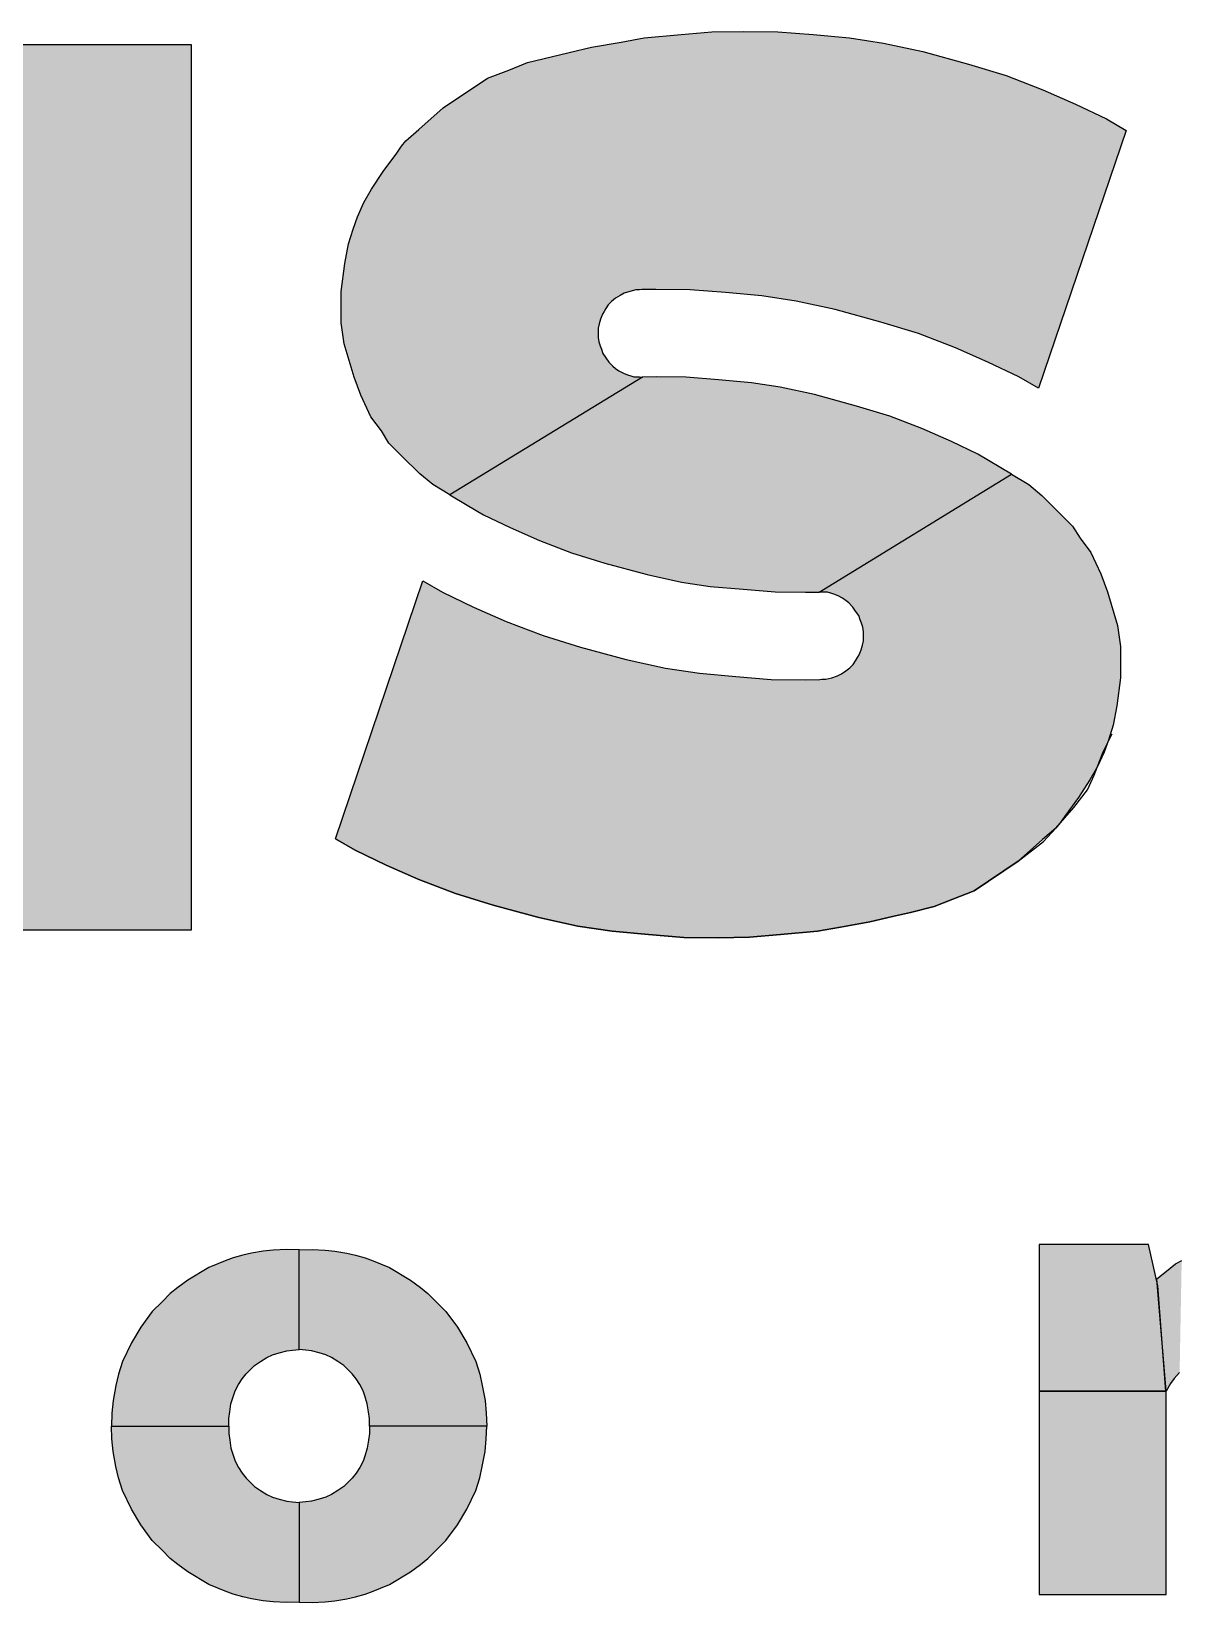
# Model space of a CAD drawing. Extents: x 0 to 95, y 0 to 59.4.
# Drawn here: x 92.5 to 93.128, y 7.752 to 8.614 of the extents above; entities that cross this region are included whole.
import ezdxf

# ---------------------------------------------------------------- set-up
doc = ezdxf.new("R2010")
doc.units = 0
doc.header["$MEASUREMENT"] = 0
doc.layers.add('15', color=8, linetype='CONTINUOUS')
doc.layers.add('16', color=10, linetype='CONTINUOUS')

msp = doc.modelspace()

# ---------------------------------------------------------------- linework, layer by layer
at = {"layer": '15', "linetype": 'Continuous'}
for points in [[(93.11741, 7.925548), (93.112293, 7.948172), (93.052404, 7.948172), (93.052404, 7.867772), (93.121893, 7.867772), (93.117387, 7.92552)], [(92.607981, 7.848587), (92.607981, 7.852726), (92.608534, 7.85638), (92.609196, 7.860681), (92.610533, 7.865187), (92.611558, 7.867856), (92.613268, 7.871306), (92.615264, 7.874402), (92.617472, 7.877196), (92.619707, 7.879432), (92.622109, 7.881834), (92.625345, 7.884002), (92.628923, 7.886179), (92.631951, 7.887538), (92.63562, 7.888739), (92.639824, 7.889874), (92.642893, 7.890207), (92.646583, 7.890517), (92.646585, 7.945308), (92.639391, 7.945443), (92.63234, 7.945041), (92.62693, 7.944413), (92.620422, 7.943426), (92.61568, 7.942323), (92.610441, 7.940779), (92.60603, 7.939235), (92.601949, 7.937526), (92.597097, 7.935486), (92.58557, 7.928569), (92.580082, 7.924615), (92.575937, 7.9213), (92.571386, 7.916749), (92.566067, 7.91143), (92.559834, 7.902738), (92.554643, 7.894243), (92.549765, 7.884016), (92.547563, 7.877094), (92.546147, 7.870801), (92.544548, 7.862526), (92.543944, 7.85554), (92.543617, 7.848587), (92.607981, 7.848587)], [(92.685184, 7.848587), (92.685184, 7.852726), (92.684632, 7.85638), (92.68397, 7.860681), (92.682633, 7.865187), (92.681608, 7.867856), (92.679897, 7.871306), (92.677902, 7.874402), (92.675694, 7.877196), (92.673459, 7.879432), (92.671057, 7.881834), (92.667821, 7.884002), (92.664242, 7.886179), (92.661215, 7.887538), (92.657546, 7.888739), (92.653342, 7.889874), (92.650273, 7.890207), (92.646583, 7.890517), (92.646581, 7.945308), (92.653775, 7.945443), (92.660826, 7.945041), (92.666236, 7.944413), (92.672744, 7.943426), (92.677486, 7.942323), (92.682724, 7.940779), (92.687136, 7.939235), (92.691216, 7.937526), (92.696069, 7.935486), (92.707596, 7.928569), (92.713084, 7.924615), (92.717229, 7.9213), (92.72178, 7.916749), (92.727099, 7.91143), (92.733331, 7.902738), (92.738523, 7.894243), (92.7434, 7.884016), (92.745603, 7.877094), (92.747019, 7.870801), (92.748618, 7.862526), (92.749222, 7.85554), (92.749549, 7.848587), (92.685184, 7.848587)], [(93.122004, 7.867772), (93.116981, 7.929286), (93.120343, 7.932052), (93.124151, 7.935193), (93.127101, 7.937478), (93.130528, 7.939381)], [(93.129407, 7.877845), (93.126493, 7.874577), (93.124491, 7.871931), (93.122004, 7.867772)], [(93.122004, 7.867772), (93.052404, 7.867772), (93.052404, 7.756172), (93.122004, 7.756172), (93.122004, 7.867772)], [(92.607981, 7.848587), (92.607981, 7.844447), (92.608534, 7.840793), (92.609196, 7.836492), (92.610533, 7.831987), (92.611558, 7.829317), (92.613268, 7.825868), (92.615264, 7.822771), (92.617472, 7.819977), (92.619707, 7.817742), (92.622109, 7.81534), (92.625345, 7.813171), (92.628923, 7.810994), (92.631951, 7.809635), (92.63562, 7.808434), (92.639824, 7.8073), (92.642893, 7.806966), (92.646583, 7.806656), (92.646585, 7.751865), (92.639391, 7.751731), (92.63234, 7.752133), (92.62693, 7.75276), (92.620422, 7.753747), (92.61568, 7.75485), (92.610441, 7.756394), (92.60603, 7.757938), (92.601949, 7.759648), (92.597097, 7.761688), (92.58557, 7.768604), (92.580082, 7.772558), (92.575937, 7.775873), (92.571386, 7.780424), (92.566067, 7.785743), (92.559834, 7.794435), (92.554643, 7.802931), (92.549765, 7.813157), (92.547563, 7.820079), (92.546147, 7.826372), (92.544548, 7.834647), (92.543944, 7.841633), (92.543617, 7.848587), (92.607981, 7.848587)], [(92.685184, 7.848587), (92.685184, 7.844447), (92.684632, 7.840793), (92.68397, 7.836492), (92.682633, 7.831987), (92.681608, 7.829317), (92.679897, 7.825868), (92.677902, 7.822771), (92.675694, 7.819977), (92.673459, 7.817742), (92.671057, 7.81534), (92.667821, 7.813171), (92.664242, 7.810994), (92.661215, 7.809635), (92.657546, 7.808434), (92.653342, 7.8073), (92.650273, 7.806966), (92.646583, 7.806656), (92.646581, 7.751865), (92.653775, 7.751731), (92.660826, 7.752133), (92.666236, 7.75276), (92.672744, 7.753747), (92.677486, 7.75485), (92.682725, 7.756394), (92.687136, 7.757938), (92.691216, 7.759648), (92.696069, 7.761688), (92.707596, 7.768604), (92.713084, 7.772558), (92.717229, 7.775873), (92.72178, 7.780424), (92.727099, 7.785743), (92.733332, 7.794435), (92.738523, 7.802931), (92.7434, 7.813157), (92.745603, 7.820079), (92.747019, 7.826372), (92.748618, 7.834647), (92.749222, 7.841633), (92.749549, 7.848587), (92.685184, 7.848587)]]:
    msp.add_lwpolyline(points, dxfattribs=at)
for points in [[(93.11741, 7.925548), (93.112293, 7.948172), (93.052404, 7.948172)], [(93.11741, 7.925548), (93.052404, 7.948172), (93.052404, 7.867772)], [(92.601949, 7.937526), (92.597097, 7.935486), (92.607981, 7.848587)], [(92.601949, 7.937526), (92.607981, 7.848587), (92.60603, 7.939235)], [(92.60603, 7.939235), (92.607981, 7.852726), (92.610441, 7.940779)], [(92.60603, 7.939235), (92.607981, 7.848587), (92.607981, 7.852726)], [(92.610441, 7.940779), (92.607981, 7.852726), (92.608534, 7.85638)], [(92.608534, 7.85638), (92.609196, 7.860681), (92.610441, 7.940779)], [(92.609196, 7.860681), (92.610533, 7.865187), (92.610441, 7.940779)], [(92.610441, 7.940779), (92.610533, 7.865187), (92.61568, 7.942323)], [(92.610533, 7.865187), (92.611558, 7.867856), (92.61568, 7.942323)], [(92.61568, 7.942323), (92.611558, 7.867856), (92.613268, 7.871306)], [(92.615264, 7.874402), (92.61568, 7.942323), (92.613268, 7.871306)], [(92.617472, 7.877196), (92.61568, 7.942323), (92.615264, 7.874402)], [(92.617472, 7.877196), (92.620422, 7.943426), (92.61568, 7.942323)], [(92.619707, 7.879432), (92.620422, 7.943426), (92.617472, 7.877196)], [(92.619707, 7.879432), (92.622109, 7.881834), (92.620422, 7.943426)], [(92.620422, 7.943426), (92.622109, 7.881834), (92.62693, 7.944413)], [(92.622109, 7.881834), (92.625345, 7.884002), (92.62693, 7.944413)], [(92.625345, 7.884002), (92.628923, 7.886179), (92.62693, 7.944413)], [(92.628923, 7.886179), (92.63234, 7.945041), (92.62693, 7.944413)], [(92.628923, 7.886179), (92.631951, 7.887538), (92.63234, 7.945041)], [(92.631951, 7.887538), (92.63562, 7.888739), (92.63234, 7.945041)], [(92.63234, 7.945041), (92.63562, 7.888739), (92.639391, 7.945443)], [(92.63562, 7.888739), (92.639824, 7.889874), (92.639391, 7.945443)], [(92.639391, 7.945443), (92.639824, 7.889874), (92.646585, 7.945308)], [(92.639824, 7.889874), (92.642893, 7.890207), (92.646585, 7.945308)], [(92.646585, 7.945308), (92.642893, 7.890207), (92.646583, 7.890517)], [(92.646583, 7.890517), (92.646581, 7.945308), (92.653775, 7.945443)], [(92.650273, 7.890207), (92.646583, 7.890517), (92.653775, 7.945443)], [(92.653342, 7.889874), (92.650273, 7.890207), (92.653775, 7.945443)], [(92.653342, 7.889874), (92.653775, 7.945443), (92.657546, 7.888739)], [(92.653775, 7.945443), (92.660826, 7.945041), (92.657546, 7.888739)], [(92.660826, 7.945041), (92.661215, 7.887538), (92.657546, 7.888739)], [(92.661215, 7.887538), (92.660826, 7.945041), (92.666236, 7.944413)], [(92.664242, 7.886179), (92.661215, 7.887538), (92.666236, 7.944413)], [(92.667821, 7.884002), (92.664242, 7.886179), (92.666236, 7.944413)], [(92.672744, 7.943426), (92.667821, 7.884002), (92.666236, 7.944413)], [(92.672744, 7.943426), (92.671057, 7.881834), (92.667821, 7.884002)], [(92.673459, 7.879432), (92.671057, 7.881834), (92.672744, 7.943426)], [(92.677486, 7.942323), (92.673459, 7.879432), (92.672744, 7.943426)], [(92.675694, 7.877196), (92.673459, 7.879432), (92.677486, 7.942323)], [(92.677902, 7.874402), (92.675694, 7.877196), (92.677486, 7.942323)], [(92.682724, 7.940779), (92.677902, 7.874402), (92.677486, 7.942323)], [(92.682724, 7.940779), (92.679897, 7.871306), (92.677902, 7.874402)], [(92.682724, 7.940779), (92.681608, 7.867856), (92.679897, 7.871306)], [(92.682724, 7.940779), (92.682633, 7.865187), (92.681608, 7.867856)], [(92.682724, 7.940779), (92.68397, 7.860681), (92.682633, 7.865187)], [(92.687136, 7.939235), (92.68397, 7.860681), (92.682724, 7.940779)], [(92.687136, 7.939235), (92.684632, 7.85638), (92.68397, 7.860681)], [(92.687136, 7.939235), (92.685184, 7.852726), (92.684632, 7.85638)], [(92.749549, 7.848587), (92.685184, 7.848587), (92.687136, 7.939235)], [(92.687136, 7.939235), (92.685184, 7.848587), (92.685184, 7.852726)], [(92.749549, 7.848587), (92.687136, 7.939235), (92.691216, 7.937526)], [(92.749549, 7.848587), (92.691216, 7.937526), (92.696069, 7.935486)], [(93.124151, 7.935193), (93.127101, 7.937478), (93.124491, 7.871931)], [(93.124491, 7.871931), (93.127101, 7.937478), (93.126493, 7.874577)], [(93.127101, 7.937478), (93.129407, 7.877845), (93.126493, 7.874577)], [(93.130528, 7.939381), (93.129407, 7.877845), (93.127101, 7.937478)], [(92.607981, 7.848587), (92.597097, 7.935486), (92.58557, 7.928569)], [(92.749549, 7.848587), (92.696069, 7.935486), (92.707596, 7.928569)], [(93.116981, 7.929286), (93.120343, 7.932052), (93.122004, 7.867772)], [(93.120343, 7.932052), (93.124151, 7.935193), (93.122004, 7.867772)], [(93.122004, 7.867772), (93.124151, 7.935193), (93.124491, 7.871931)], [(92.607981, 7.848587), (92.575937, 7.9213), (92.571386, 7.916749)], [(92.607981, 7.848587), (92.580082, 7.924615), (92.575937, 7.9213)], [(92.607981, 7.848587), (92.58557, 7.928569), (92.580082, 7.924615)], [(92.749549, 7.848587), (92.707596, 7.928569), (92.713084, 7.924615)], [(92.749549, 7.848587), (92.713084, 7.924615), (92.717229, 7.9213)], [(92.749549, 7.848587), (92.717229, 7.9213), (92.72178, 7.916749)], [(93.11741, 7.925548), (93.052404, 7.867772), (93.121893, 7.867772)], [(93.11741, 7.925548), (93.121893, 7.867772), (93.11741, 7.925548)], [(92.607981, 7.848587), (92.571386, 7.916749), (92.566067, 7.91143)], [(92.749549, 7.848587), (92.72178, 7.916749), (92.727099, 7.91143)], [(92.607981, 7.848587), (92.566067, 7.91143), (92.559834, 7.902738)], [(92.749549, 7.848587), (92.727099, 7.91143), (92.733331, 7.902738)], [(92.607981, 7.848587), (92.554643, 7.894243), (92.549765, 7.884016)], [(92.607981, 7.848587), (92.559834, 7.902738), (92.554643, 7.894243)], [(92.749549, 7.848587), (92.733331, 7.902738), (92.738523, 7.894243)], [(92.749549, 7.848587), (92.738523, 7.894243), (92.7434, 7.884016)], [(92.607981, 7.848587), (92.547563, 7.877094), (92.546147, 7.870801)], [(92.607981, 7.848587), (92.549765, 7.884016), (92.547563, 7.877094)], [(92.749549, 7.848587), (92.7434, 7.884016), (92.745603, 7.877094)], [(92.749549, 7.848587), (92.745603, 7.877094), (92.747019, 7.870801)], [(92.607981, 7.848587), (92.546147, 7.870801), (92.544548, 7.862526)], [(92.749549, 7.848587), (92.747019, 7.870801), (92.748618, 7.862526)], [(92.607981, 7.848587), (92.544548, 7.862526), (92.543944, 7.85554)], [(92.749549, 7.848587), (92.748618, 7.862526), (92.749222, 7.85554)], [(93.122004, 7.867772), (93.052404, 7.867772), (93.052404, 7.756172)], [(93.122004, 7.867772), (93.052404, 7.756172), (93.122004, 7.756172)], [(93.122004, 7.867772), (93.122004, 7.756172), (93.122004, 7.867772)], [(92.607981, 7.848587), (92.543944, 7.85554), (92.543617, 7.848587)], [(92.607981, 7.848587), (92.543944, 7.841633), (92.543617, 7.848587)], [(92.607981, 7.848587), (92.544548, 7.834647), (92.543944, 7.841633)], [(92.607981, 7.848587), (92.546147, 7.826372), (92.544548, 7.834647)], [(92.607981, 7.848587), (92.547563, 7.820079), (92.546147, 7.826372)], [(92.607981, 7.848587), (92.549765, 7.813157), (92.547563, 7.820079)], [(92.607981, 7.848587), (92.554643, 7.802931), (92.549765, 7.813157)], [(92.607981, 7.848587), (92.559834, 7.794435), (92.554643, 7.802931)], [(92.607981, 7.848587), (92.566067, 7.785743), (92.559834, 7.794435)], [(92.607981, 7.848587), (92.571386, 7.780424), (92.566067, 7.785743)], [(92.607981, 7.848587), (92.575937, 7.775873), (92.571386, 7.780424)], [(92.607981, 7.848587), (92.580082, 7.772558), (92.575937, 7.775873)], [(92.607981, 7.848587), (92.58557, 7.768604), (92.580082, 7.772558)], [(92.607981, 7.848587), (92.597097, 7.761688), (92.58557, 7.768604)], [(92.601949, 7.759648), (92.597097, 7.761688), (92.607981, 7.848587)], [(92.601949, 7.759648), (92.607981, 7.848587), (92.60603, 7.757938)], [(92.60603, 7.757938), (92.607981, 7.848587), (92.607981, 7.844447)], [(92.60603, 7.757938), (92.607981, 7.844447), (92.610441, 7.756394)], [(92.610441, 7.756394), (92.607981, 7.844447), (92.608534, 7.840793)], [(92.685184, 7.844447), (92.684632, 7.840793), (92.687136, 7.757938)], [(92.749549, 7.848587), (92.685184, 7.848587), (92.685184, 7.844447)], [(92.749549, 7.848587), (92.685184, 7.844447), (92.687136, 7.757938)], [(92.749549, 7.848587), (92.687136, 7.757938), (92.691216, 7.759648)], [(92.749549, 7.848587), (92.691216, 7.759648), (92.696069, 7.761688)], [(92.749549, 7.848587), (92.696069, 7.761688), (92.707596, 7.768604)], [(92.749549, 7.848587), (92.707596, 7.768604), (92.713084, 7.772558)], [(92.749549, 7.848587), (92.713084, 7.772558), (92.717229, 7.775873)], [(92.749549, 7.848587), (92.717229, 7.775873), (92.72178, 7.780424)], [(92.749549, 7.848587), (92.72178, 7.780424), (92.727099, 7.785743)], [(92.749549, 7.848587), (92.727099, 7.785743), (92.733332, 7.794435)], [(92.749549, 7.848587), (92.733332, 7.794435), (92.738523, 7.802931)], [(92.749549, 7.848587), (92.738523, 7.802931), (92.7434, 7.813157)], [(92.749549, 7.848587), (92.7434, 7.813157), (92.745603, 7.820079)], [(92.749549, 7.848587), (92.745603, 7.820079), (92.747019, 7.826372)], [(92.749549, 7.848587), (92.747019, 7.826372), (92.748618, 7.834647)], [(92.749549, 7.848587), (92.748618, 7.834647), (92.749222, 7.841633)], [(92.608534, 7.840793), (92.609196, 7.836492), (92.610441, 7.756394)], [(92.609196, 7.836492), (92.610533, 7.831987), (92.610441, 7.756394)], [(92.68397, 7.836492), (92.682633, 7.831987), (92.682725, 7.756394)], [(92.687136, 7.757938), (92.68397, 7.836492), (92.682725, 7.756394)], [(92.684632, 7.840793), (92.68397, 7.836492), (92.687136, 7.757938)], [(92.610441, 7.756394), (92.610533, 7.831987), (92.61568, 7.75485)], [(92.610533, 7.831987), (92.611558, 7.829317), (92.61568, 7.75485)], [(92.61568, 7.75485), (92.611558, 7.829317), (92.613268, 7.825868)], [(92.615264, 7.822771), (92.61568, 7.75485), (92.613268, 7.825868)], [(92.677902, 7.822771), (92.682725, 7.756394), (92.679897, 7.825868)], [(92.679897, 7.825868), (92.682725, 7.756394), (92.681608, 7.829317)], [(92.682725, 7.756394), (92.682633, 7.831987), (92.681608, 7.829317)], [(92.617472, 7.819977), (92.61568, 7.75485), (92.615264, 7.822771)], [(92.617472, 7.819977), (92.620422, 7.753747), (92.61568, 7.75485)], [(92.619707, 7.817742), (92.620422, 7.753747), (92.617472, 7.819977)], [(92.619707, 7.817742), (92.622109, 7.81534), (92.620422, 7.753747)], [(92.672744, 7.753747), (92.673459, 7.817742), (92.671057, 7.81534)], [(92.672744, 7.753747), (92.677486, 7.75485), (92.673459, 7.817742)], [(92.675694, 7.819977), (92.673459, 7.817742), (92.677486, 7.75485)], [(92.675694, 7.819977), (92.677486, 7.75485), (92.677902, 7.822771)], [(92.677902, 7.822771), (92.677486, 7.75485), (92.682725, 7.756394)], [(92.620422, 7.753747), (92.622109, 7.81534), (92.62693, 7.75276)], [(92.622109, 7.81534), (92.625345, 7.813171), (92.62693, 7.75276)], [(92.625345, 7.813171), (92.628923, 7.810994), (92.62693, 7.75276)], [(92.628923, 7.810994), (92.63234, 7.752133), (92.62693, 7.75276)], [(92.628923, 7.810994), (92.631951, 7.809635), (92.63234, 7.752133)], [(92.631951, 7.809635), (92.63562, 7.808434), (92.63234, 7.752133)], [(92.63234, 7.752133), (92.63562, 7.808434), (92.639391, 7.751731)], [(92.63562, 7.808434), (92.639824, 7.8073), (92.639391, 7.751731)], [(92.657546, 7.808434), (92.653342, 7.8073), (92.653775, 7.751731)], [(92.660826, 7.752133), (92.657546, 7.808434), (92.653775, 7.751731)], [(92.661215, 7.809635), (92.657546, 7.808434), (92.660826, 7.752133)], [(92.666236, 7.75276), (92.661215, 7.809635), (92.660826, 7.752133)], [(92.664242, 7.810994), (92.661215, 7.809635), (92.666236, 7.75276)], [(92.667821, 7.813171), (92.664242, 7.810994), (92.666236, 7.75276)], [(92.672744, 7.753747), (92.667821, 7.813171), (92.666236, 7.75276)], [(92.672744, 7.753747), (92.671057, 7.81534), (92.667821, 7.813171)], [(92.639391, 7.751731), (92.639824, 7.8073), (92.646585, 7.751865)], [(92.639824, 7.8073), (92.642893, 7.806966), (92.646585, 7.751865)], [(92.646585, 7.751865), (92.642893, 7.806966), (92.646583, 7.806656)], [(92.646581, 7.751865), (92.653775, 7.751731), (92.646583, 7.806656)], [(92.653775, 7.751731), (92.650273, 7.806966), (92.646583, 7.806656)], [(92.653775, 7.751731), (92.653342, 7.8073), (92.650273, 7.806966)]]:
    msp.add_solid(points, dxfattribs=at)
at = {"layer": '16', "linetype": 'Continuous'}
for points in [[(92.729279, 8.359324), (92.719927, 8.364983), (92.712677, 8.370908), (92.702969, 8.380615), (92.695826, 8.387758), (92.69166, 8.39437), (92.685929, 8.402154), (92.680318, 8.413982), (92.676679, 8.423839), (92.671225, 8.442262), (92.669557, 8.453786), (92.669557, 8.470922), (92.67166, 8.486268), (92.673662, 8.496943), (92.676164, 8.505117), (92.678579, 8.511788), (92.682101, 8.51966), (92.686347, 8.527013), (92.692571, 8.536661), (92.700091, 8.546801), (92.702749, 8.550546), (92.70502, 8.553464), (92.712283, 8.559719), (92.725614, 8.571544), (92.749851, 8.587849), (92.761565, 8.592346), (92.771826, 8.596427), (92.784744, 8.599657), (92.794599, 8.601985), (92.806946, 8.604825), (92.823156, 8.607735), (92.835808, 8.60995), (92.855991, 8.611767), (92.872945, 8.613247), (92.890146, 8.613546), (92.909073, 8.613381), (92.928449, 8.611767), (92.948389, 8.609988), (92.967085, 8.607168), (92.988596, 8.602482), (93.013623, 8.59562), (93.03421, 8.589346), (93.05442, 8.581567), (93.07232, 8.573696), (93.089311, 8.565547), (93.100079, 8.559277), (93.052079, 8.417782), (93.041311, 8.424052), (93.02432, 8.432201), (93.00642, 8.440072), (92.98621, 8.447851), (92.965623, 8.454125), (92.940596, 8.460987), (92.919085, 8.465673), (92.900389, 8.468493), (92.880449, 8.470272), (92.861073, 8.471886), (92.842146, 8.472051), (92.834479, 8.471918), (92.83329, 8.471791), (92.831148, 8.471791), (92.827881, 8.470957), (92.824796, 8.469904), (92.822581, 8.468706), (92.82012, 8.467173), (92.817908, 8.465461), (92.816096, 8.463649), (92.81484, 8.46162), (92.813777, 8.459832), (92.812909, 8.458385), (92.811767, 8.455662), (92.811108, 8.453114), (92.810521, 8.450691), (92.810521, 8.447976), (92.810521, 8.44574), (92.81092, 8.443224), (92.811586, 8.441096), (92.812312, 8.439208), (92.813147, 8.436849), (92.814817, 8.434416), (92.816323, 8.432148), (92.818556, 8.429915), (92.820049, 8.428711), (92.821958, 8.427347), (92.824467, 8.426092), (92.826703, 8.425111), (92.828422, 8.424565), (92.830199, 8.424072), (92.833243, 8.424072), (92.834904, 8.423918), (92.729279, 8.359324)], [(92.587487, 8.606263), (92.413487, 8.606263), (92.413487, 8.120674), (92.587487, 8.120674), (92.587487, 8.606263)], [(93.037278, 8.370642), (93.018819, 8.381604), (93.004275, 8.38858), (92.988129, 8.39568), (92.970573, 8.402437), (92.952278, 8.408013), (92.929134, 8.414359), (92.910389, 8.418442), (92.894671, 8.420812), (92.876464, 8.422438), (92.858868, 8.423904), (92.842354, 8.424048), (92.834904, 8.423918), (92.729279, 8.359324), (92.738632, 8.353665), (92.747739, 8.348362), (92.762282, 8.341386), (92.778429, 8.334286), (92.795985, 8.327529), (92.81428, 8.321954), (92.837424, 8.315608), (92.856169, 8.311525), (92.871886, 8.309154), (92.890094, 8.307529), (92.907689, 8.306063), (92.924203, 8.305919), (92.931654, 8.306048), (93.037278, 8.370642)], [(93.037278, 8.370642), (93.046631, 8.364983), (93.053881, 8.359059), (93.063588, 8.349351), (93.070732, 8.342208), (93.074898, 8.335596), (93.080629, 8.327812), (93.086239, 8.315984), (93.089879, 8.306128), (93.095333, 8.287705), (93.097001, 8.27618), (93.097001, 8.259044), (93.094897, 8.243698), (93.092896, 8.233023), (93.090394, 8.224849), (93.087979, 8.218178), (93.084457, 8.210307), (93.080211, 8.202953), (93.073986, 8.193305), (93.066467, 8.183165), (93.063809, 8.17942), (93.061537, 8.176502), (93.054275, 8.170247), (93.040944, 8.158422), (93.016707, 8.142117), (93.004993, 8.13762), (92.994731, 8.133539), (92.981814, 8.130309), (92.971958, 8.127981), (92.959612, 8.125141), (92.943401, 8.122231), (92.93075, 8.120016), (92.910567, 8.118199), (92.893613, 8.116719), (92.876412, 8.11642), (92.857484, 8.116585), (92.838108, 8.118199), (92.818169, 8.119978), (92.799473, 8.122798), (92.777962, 8.127484), (92.752934, 8.134346), (92.732347, 8.14062), (92.712137, 8.148399), (92.694237, 8.15627), (92.677247, 8.164419), (92.666479, 8.170689), (92.714479, 8.312184), (92.725247, 8.305914), (92.742237, 8.297765), (92.760137, 8.289894), (92.780347, 8.282115), (92.800934, 8.275841), (92.825962, 8.268979), (92.847473, 8.264293), (92.866169, 8.261474), (92.886108, 8.259694), (92.905484, 8.25808), (92.924412, 8.257915), (92.932079, 8.258048), (92.933268, 8.258175), (92.935409, 8.258175), (92.938676, 8.25901), (92.941762, 8.260062), (92.943976, 8.26126), (92.946438, 8.262794), (92.948649, 8.264505), (92.950461, 8.266317), (92.951718, 8.268347), (92.95278, 8.270134), (92.953648, 8.271581), (92.95479, 8.274305), (92.955449, 8.276852), (92.956037, 8.279275), (92.956037, 8.28199), (92.956037, 8.284227), (92.955638, 8.286742), (92.954972, 8.28887), (92.954246, 8.290758), (92.953411, 8.293118), (92.951741, 8.29555), (92.950235, 8.297819), (92.948002, 8.300051), (92.946509, 8.301255), (92.9446, 8.302619), (92.942091, 8.303874), (92.939854, 8.304856), (92.938136, 8.305401), (92.936359, 8.305895), (92.933315, 8.305895), (92.931654, 8.306048), (93.037278, 8.370642)], [(92.666479, 8.170689), (92.677247, 8.164419), (92.694237, 8.15627), (92.712137, 8.148399), (92.732347, 8.14062), (92.752934, 8.134346), (92.777962, 8.127484), (92.799473, 8.122798), (92.818169, 8.119978), (92.838108, 8.118199), (92.857484, 8.116585), (92.876412, 8.11642), (92.893613, 8.116719), (92.910567, 8.118199), (92.93075, 8.120016), (92.943401, 8.122231), (92.959612, 8.125141), (92.971958, 8.127981), (92.981814, 8.130309), (92.994731, 8.133539), (93.004993, 8.13762), (93.016707, 8.142117), (93.040944, 8.158422), (93.054823, 8.169162), (93.061537, 8.176502), (93.07135, 8.187914), (93.078824, 8.19758), (93.082521, 8.205658), (93.087441, 8.218293), (93.092479, 8.228184)]]:
    msp.add_lwpolyline(points, dxfattribs=at)
for points in [[(92.835808, 8.60995), (92.824796, 8.469904), (92.823156, 8.607735)], [(92.835808, 8.60995), (92.827881, 8.470957), (92.824796, 8.469904)], [(92.835808, 8.60995), (92.831148, 8.471791), (92.827881, 8.470957)], [(92.835808, 8.60995), (92.83329, 8.471791), (92.831148, 8.471791)], [(92.835808, 8.60995), (92.834479, 8.471918), (92.83329, 8.471791)], [(92.835808, 8.60995), (92.842146, 8.472051), (92.834479, 8.471918)], [(92.855991, 8.611767), (92.842146, 8.472051), (92.835808, 8.60995)], [(92.855991, 8.611767), (92.861073, 8.471886), (92.842146, 8.472051)], [(92.872945, 8.613247), (92.861073, 8.471886), (92.855991, 8.611767)], [(92.872945, 8.613247), (92.880449, 8.470272), (92.861073, 8.471886)], [(92.890146, 8.613546), (92.880449, 8.470272), (92.872945, 8.613247)], [(92.890146, 8.613546), (92.900389, 8.468493), (92.880449, 8.470272)], [(92.909073, 8.613381), (92.900389, 8.468493), (92.890146, 8.613546)], [(92.909073, 8.613381), (92.919085, 8.465673), (92.900389, 8.468493)], [(92.928449, 8.611767), (92.919085, 8.465673), (92.909073, 8.613381)], [(92.928449, 8.611767), (92.940596, 8.460987), (92.919085, 8.465673)], [(92.948389, 8.609988), (92.940596, 8.460987), (92.928449, 8.611767)], [(92.948389, 8.609988), (92.965623, 8.454125), (92.940596, 8.460987)], [(92.967085, 8.607168), (92.965623, 8.454125), (92.948389, 8.609988)], [(92.587487, 8.606263), (92.413487, 8.606263), (92.413487, 8.120674)], [(92.587487, 8.606263), (92.413487, 8.120674), (92.587487, 8.120674)], [(92.587487, 8.606263), (92.587487, 8.120674), (92.587487, 8.606263)], [(92.810521, 8.44574), (92.784744, 8.599657), (92.794599, 8.601985)], [(92.810521, 8.44574), (92.794599, 8.601985), (92.806946, 8.604825)], [(92.823156, 8.607735), (92.810521, 8.450691), (92.806946, 8.604825)], [(92.810521, 8.44574), (92.806946, 8.604825), (92.810521, 8.450691)], [(92.823156, 8.607735), (92.811108, 8.453114), (92.810521, 8.450691)], [(92.823156, 8.607735), (92.811767, 8.455662), (92.811108, 8.453114)], [(92.823156, 8.607735), (92.812909, 8.458385), (92.811767, 8.455662)], [(92.823156, 8.607735), (92.813777, 8.459832), (92.812909, 8.458385)], [(92.823156, 8.607735), (92.81484, 8.46162), (92.813777, 8.459832)], [(92.823156, 8.607735), (92.816096, 8.463649), (92.81484, 8.46162)], [(92.823156, 8.607735), (92.817908, 8.465461), (92.816096, 8.463649)], [(92.823156, 8.607735), (92.82012, 8.467173), (92.817908, 8.465461)], [(92.823156, 8.607735), (92.822581, 8.468706), (92.82012, 8.467173)], [(92.823156, 8.607735), (92.824796, 8.469904), (92.822581, 8.468706)], [(92.967085, 8.607168), (92.98621, 8.447851), (92.965623, 8.454125)], [(92.988596, 8.602482), (92.98621, 8.447851), (92.967085, 8.607168)], [(92.988596, 8.602482), (93.00642, 8.440072), (92.98621, 8.447851)], [(93.013623, 8.59562), (93.00642, 8.440072), (92.988596, 8.602482)], [(92.811586, 8.441096), (92.749851, 8.587849), (92.761565, 8.592346)], [(92.81092, 8.443224), (92.761565, 8.592346), (92.771826, 8.596427)], [(92.81092, 8.443224), (92.811586, 8.441096), (92.761565, 8.592346)], [(92.81092, 8.443224), (92.771826, 8.596427), (92.784744, 8.599657)], [(92.810521, 8.44574), (92.81092, 8.443224), (92.784744, 8.599657)], [(93.013623, 8.59562), (93.02432, 8.432201), (93.00642, 8.440072)], [(93.03421, 8.589346), (93.02432, 8.432201), (93.013623, 8.59562)], [(92.725614, 8.571544), (92.749851, 8.587849), (92.729279, 8.359324)], [(92.813147, 8.436849), (92.729279, 8.359324), (92.749851, 8.587849)], [(92.813147, 8.436849), (92.749851, 8.587849), (92.811586, 8.441096)], [(93.03421, 8.589346), (93.041311, 8.424052), (93.02432, 8.432201)], [(93.05442, 8.581567), (93.041311, 8.424052), (93.03421, 8.589346)], [(93.05442, 8.581567), (93.052079, 8.417782), (93.041311, 8.424052)], [(93.052079, 8.417782), (93.05442, 8.581567), (93.100079, 8.559277)], [(93.05442, 8.581567), (93.07232, 8.573696), (93.100079, 8.559277)], [(92.725614, 8.571544), (92.712677, 8.370908), (92.712283, 8.559719)], [(92.725614, 8.571544), (92.719927, 8.364983), (92.712677, 8.370908)], [(92.725614, 8.571544), (92.729279, 8.359324), (92.719927, 8.364983)], [(93.07232, 8.573696), (93.089311, 8.565547), (93.100079, 8.559277)], [(92.70502, 8.553464), (92.712283, 8.559719), (92.712677, 8.370908)], [(92.700091, 8.546801), (92.702749, 8.550546), (92.702969, 8.380615)], [(92.702749, 8.550546), (92.70502, 8.553464), (92.702969, 8.380615)], [(92.702969, 8.380615), (92.70502, 8.553464), (92.712677, 8.370908)], [(92.692571, 8.536661), (92.700091, 8.546801), (92.695826, 8.387758)], [(92.695826, 8.387758), (92.700091, 8.546801), (92.702969, 8.380615)], [(92.686347, 8.527013), (92.692571, 8.536661), (92.69166, 8.39437)], [(92.69166, 8.39437), (92.692571, 8.536661), (92.695826, 8.387758)], [(92.682101, 8.51966), (92.686347, 8.527013), (92.685929, 8.402154)], [(92.685929, 8.402154), (92.686347, 8.527013), (92.69166, 8.39437)], [(92.678579, 8.511788), (92.682101, 8.51966), (92.680318, 8.413982)], [(92.680318, 8.413982), (92.682101, 8.51966), (92.685929, 8.402154)], [(92.676164, 8.505117), (92.678579, 8.511788), (92.676679, 8.423839)], [(92.676679, 8.423839), (92.678579, 8.511788), (92.680318, 8.413982)], [(92.673662, 8.496943), (92.676164, 8.505117), (92.676679, 8.423839)], [(92.673662, 8.496943), (92.676679, 8.423839), (92.67166, 8.486268)], [(92.671225, 8.442262), (92.669557, 8.453786), (92.67166, 8.486268)], [(92.669557, 8.453786), (92.669557, 8.470922), (92.67166, 8.486268)], [(92.676679, 8.423839), (92.671225, 8.442262), (92.67166, 8.486268)], [(92.810521, 8.44574), (92.810521, 8.450691), (92.810521, 8.447976)], [(92.813147, 8.436849), (92.811586, 8.441096), (92.812312, 8.439208)], [(92.813147, 8.436849), (92.816323, 8.432148), (92.729279, 8.359324)], [(92.729279, 8.359324), (92.816323, 8.432148), (92.818556, 8.429915)], [(92.729279, 8.359324), (92.818556, 8.429915), (92.820049, 8.428711)], [(92.729279, 8.359324), (92.820049, 8.428711), (92.821958, 8.427347)], [(92.813147, 8.436849), (92.814817, 8.434416), (92.816323, 8.432148)], [(92.729279, 8.359324), (92.821958, 8.427347), (92.824467, 8.426092)], [(92.729279, 8.359324), (92.824467, 8.426092), (92.826703, 8.425111)], [(92.826703, 8.425111), (92.828422, 8.424565), (92.729279, 8.359324)], [(92.828422, 8.424565), (92.830199, 8.424072), (92.729279, 8.359324)], [(92.729279, 8.359324), (92.830199, 8.424072), (92.834904, 8.423918)], [(93.037278, 8.370642), (92.834904, 8.423918), (92.729279, 8.359324)], [(92.830199, 8.424072), (92.833243, 8.424072), (92.834904, 8.423918)], [(93.037278, 8.370642), (92.842354, 8.424048), (92.834904, 8.423918)], [(93.037278, 8.370642), (92.858868, 8.423904), (92.842354, 8.424048)], [(93.037278, 8.370642), (92.876464, 8.422438), (92.858868, 8.423904)], [(93.037278, 8.370642), (92.894671, 8.420812), (92.876464, 8.422438)], [(93.037278, 8.370642), (92.910389, 8.418442), (92.894671, 8.420812)], [(93.037278, 8.370642), (92.929134, 8.414359), (92.910389, 8.418442)], [(93.037278, 8.370642), (92.952278, 8.408013), (92.929134, 8.414359)], [(93.037278, 8.370642), (92.970573, 8.402437), (92.952278, 8.408013)], [(93.037278, 8.370642), (92.988129, 8.39568), (92.970573, 8.402437)], [(93.037278, 8.370642), (93.004275, 8.38858), (92.988129, 8.39568)], [(93.037278, 8.370642), (93.018819, 8.381604), (93.004275, 8.38858)], [(93.037278, 8.370642), (92.729279, 8.359324), (92.738632, 8.353665)], [(93.037278, 8.370642), (92.738632, 8.353665), (92.747739, 8.348362)], [(93.037278, 8.370642), (92.747739, 8.348362), (92.762282, 8.341386)], [(93.037278, 8.370642), (92.762282, 8.341386), (92.778429, 8.334286)], [(93.037278, 8.370642), (92.778429, 8.334286), (92.795985, 8.327529)], [(93.037278, 8.370642), (92.795985, 8.327529), (92.81428, 8.321954)], [(93.037278, 8.370642), (92.81428, 8.321954), (92.837424, 8.315608)], [(93.037278, 8.370642), (92.837424, 8.315608), (92.856169, 8.311525)], [(93.037278, 8.370642), (92.856169, 8.311525), (92.871886, 8.309154)], [(93.037278, 8.370642), (92.871886, 8.309154), (92.890094, 8.307529)], [(93.037278, 8.370642), (92.890094, 8.307529), (92.907689, 8.306063)], [(93.037278, 8.370642), (92.907689, 8.306063), (92.924203, 8.305919)], [(93.037278, 8.370642), (92.924203, 8.305919), (92.931654, 8.306048)], [(92.933315, 8.305895), (92.931654, 8.306048), (93.037278, 8.370642)], [(93.037278, 8.370642), (92.931654, 8.306048), (93.037278, 8.370642)], [(92.936359, 8.305895), (92.933315, 8.305895), (93.037278, 8.370642)], [(92.938136, 8.305401), (92.936359, 8.305895), (93.037278, 8.370642)], [(92.939854, 8.304856), (92.938136, 8.305401), (93.037278, 8.370642)], [(92.942091, 8.303874), (92.939854, 8.304856), (93.037278, 8.370642)], [(92.9446, 8.302619), (92.942091, 8.303874), (93.037278, 8.370642)], [(92.946509, 8.301255), (92.9446, 8.302619), (93.037278, 8.370642)], [(92.948002, 8.300051), (92.946509, 8.301255), (93.037278, 8.370642)], [(92.950235, 8.297819), (92.948002, 8.300051), (93.037278, 8.370642)], [(92.951741, 8.29555), (92.950235, 8.297819), (93.037278, 8.370642)], [(92.953411, 8.293118), (92.951741, 8.29555), (93.037278, 8.370642)], [(92.954246, 8.290758), (92.953411, 8.293118), (93.037278, 8.370642)], [(92.954972, 8.28887), (92.954246, 8.290758), (93.037278, 8.370642)], [(92.955638, 8.286742), (92.954972, 8.28887), (93.037278, 8.370642)], [(92.956037, 8.284227), (92.955638, 8.286742), (93.037278, 8.370642)], [(92.959612, 8.125141), (92.956037, 8.279275), (93.037278, 8.370642)], [(92.956037, 8.279275), (92.956037, 8.28199), (93.037278, 8.370642)], [(92.956037, 8.28199), (92.956037, 8.284227), (93.037278, 8.370642)], [(92.959612, 8.125141), (93.037278, 8.370642), (92.971958, 8.127981)], [(92.981814, 8.130309), (92.971958, 8.127981), (93.037278, 8.370642)], [(92.994731, 8.133539), (92.981814, 8.130309), (93.037278, 8.370642)], [(93.004993, 8.13762), (92.994731, 8.133539), (93.037278, 8.370642)], [(93.016707, 8.142117), (93.004993, 8.13762), (93.037278, 8.370642)], [(93.040944, 8.158422), (93.016707, 8.142117), (93.037278, 8.370642)], [(93.046631, 8.364983), (93.040944, 8.158422), (93.037278, 8.370642)], [(93.040944, 8.158422), (93.046631, 8.364983), (93.054275, 8.170247)], [(93.046631, 8.364983), (93.053881, 8.359059), (93.054275, 8.170247)], [(93.053881, 8.359059), (93.063588, 8.349351), (93.054275, 8.170247)], [(93.063588, 8.349351), (93.061537, 8.176502), (93.054275, 8.170247)], [(93.061537, 8.176502), (93.063588, 8.349351), (93.063809, 8.17942)], [(93.063588, 8.349351), (93.070732, 8.342208), (93.063809, 8.17942)], [(93.070732, 8.342208), (93.066467, 8.183165), (93.063809, 8.17942)], [(93.066467, 8.183165), (93.070732, 8.342208), (93.073986, 8.193305)], [(93.070732, 8.342208), (93.074898, 8.335596), (93.073986, 8.193305)], [(93.073986, 8.193305), (93.074898, 8.335596), (93.080211, 8.202953)], [(93.074898, 8.335596), (93.080629, 8.327812), (93.080211, 8.202953)], [(93.080211, 8.202953), (93.080629, 8.327812), (93.084457, 8.210307)], [(93.080629, 8.327812), (93.086239, 8.315984), (93.084457, 8.210307)], [(92.714479, 8.312184), (92.677247, 8.164419), (92.666479, 8.170689)], [(92.714479, 8.312184), (92.694237, 8.15627), (92.677247, 8.164419)], [(92.714479, 8.312184), (92.712137, 8.148399), (92.694237, 8.15627)], [(92.714479, 8.312184), (92.732347, 8.14062), (92.712137, 8.148399)], [(92.714479, 8.312184), (92.725247, 8.305914), (92.732347, 8.14062)], [(93.084457, 8.210307), (93.086239, 8.315984), (93.087979, 8.218178)], [(93.086239, 8.315984), (93.089879, 8.306128), (93.087979, 8.218178)], [(92.725247, 8.305914), (92.742237, 8.297765), (92.732347, 8.14062)], [(93.087979, 8.218178), (93.089879, 8.306128), (93.090394, 8.224849)], [(93.095333, 8.287705), (93.090394, 8.224849), (93.089879, 8.306128)], [(92.732347, 8.14062), (92.742237, 8.297765), (92.752934, 8.134346)], [(92.742237, 8.297765), (92.760137, 8.289894), (92.752934, 8.134346)], [(92.752934, 8.134346), (92.760137, 8.289894), (92.777962, 8.127484)], [(92.760137, 8.289894), (92.780347, 8.282115), (92.777962, 8.127484)], [(92.777962, 8.127484), (92.780347, 8.282115), (92.799473, 8.122798)], [(92.780347, 8.282115), (92.800934, 8.275841), (92.799473, 8.122798)], [(93.095333, 8.287705), (93.092896, 8.233023), (93.090394, 8.224849)], [(93.095333, 8.287705), (93.094897, 8.243698), (93.092896, 8.233023)], [(93.095333, 8.287705), (93.097001, 8.259044), (93.094897, 8.243698)], [(93.095333, 8.287705), (93.097001, 8.27618), (93.097001, 8.259044)], [(92.799473, 8.122798), (92.800934, 8.275841), (92.818169, 8.119978)], [(92.800934, 8.275841), (92.825962, 8.268979), (92.818169, 8.119978)], [(92.959612, 8.125141), (92.953648, 8.271581), (92.95479, 8.274305)], [(92.959612, 8.125141), (92.95479, 8.274305), (92.955449, 8.276852)], [(92.959612, 8.125141), (92.955449, 8.276852), (92.956037, 8.279275)], [(92.818169, 8.119978), (92.825962, 8.268979), (92.838108, 8.118199)], [(92.825962, 8.268979), (92.847473, 8.264293), (92.838108, 8.118199)], [(92.959612, 8.125141), (92.948649, 8.264505), (92.950461, 8.266317)], [(92.959612, 8.125141), (92.950461, 8.266317), (92.951718, 8.268347)], [(92.959612, 8.125141), (92.951718, 8.268347), (92.95278, 8.270134)], [(92.959612, 8.125141), (92.95278, 8.270134), (92.953648, 8.271581)], [(92.838108, 8.118199), (92.847473, 8.264293), (92.857484, 8.116585)], [(92.847473, 8.264293), (92.866169, 8.261474), (92.857484, 8.116585)], [(92.857484, 8.116585), (92.866169, 8.261474), (92.876412, 8.11642)], [(92.866169, 8.261474), (92.886108, 8.259694), (92.876412, 8.11642)], [(92.876412, 8.11642), (92.886108, 8.259694), (92.893613, 8.116719)], [(92.886108, 8.259694), (92.905484, 8.25808), (92.893613, 8.116719)], [(92.893613, 8.116719), (92.905484, 8.25808), (92.910567, 8.118199)], [(92.905484, 8.25808), (92.924412, 8.257915), (92.910567, 8.118199)], [(92.910567, 8.118199), (92.924412, 8.257915), (92.93075, 8.120016)], [(92.924412, 8.257915), (92.932079, 8.258048), (92.93075, 8.120016)], [(92.943401, 8.122231), (92.93075, 8.120016), (92.932079, 8.258048)], [(92.943401, 8.122231), (92.932079, 8.258048), (92.933268, 8.258175)], [(92.943401, 8.122231), (92.933268, 8.258175), (92.935409, 8.258175)], [(92.943401, 8.122231), (92.935409, 8.258175), (92.938676, 8.25901)], [(92.943401, 8.122231), (92.938676, 8.25901), (92.941762, 8.260062)], [(92.943401, 8.122231), (92.941762, 8.260062), (92.943976, 8.26126)], [(92.959612, 8.125141), (92.943401, 8.122231), (92.943976, 8.26126)], [(92.959612, 8.125141), (92.943976, 8.26126), (92.946438, 8.262794)], [(92.959612, 8.125141), (92.946438, 8.262794), (92.948649, 8.264505)]]:
    msp.add_solid(points, dxfattribs=at)

doc.saveas('drawing.dxf')
